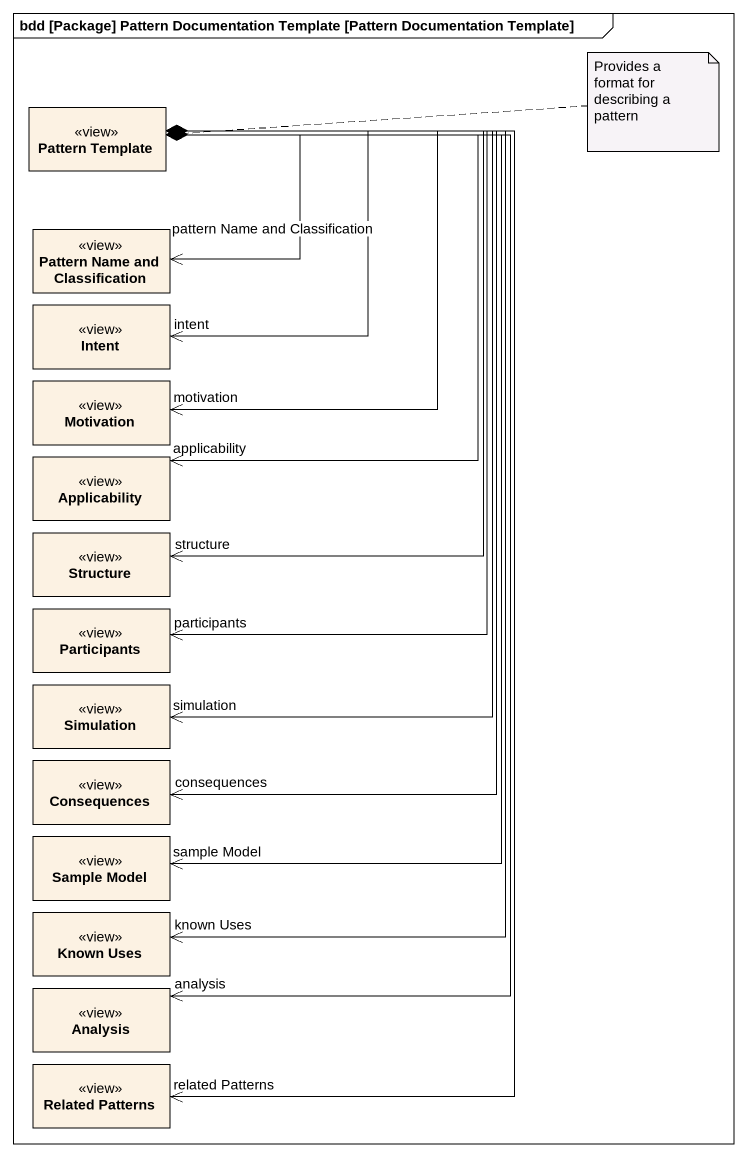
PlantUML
@startuml
mainframe bdd [Package] Pattern Documentation Template [Pattern Documentation Template]
hide circle
hide empty members
class "Pattern Template" as Pattern_Template <<view>>
class "Pattern Name and Classification" as Pattern_Name_and <<view>>
class Intent <<view>>
class Motivation <<view>>
class Applicability <<view>>
class Structure <<view>>
class Participants <<view>>
class Simulation <<view>>
class Consequences <<view>>
class "Sample Model" as Sample_Model <<view>>
class "Known Uses" as Known_Uses <<view>>
class Analysis <<view>>
class "Related Patterns" as Related_Patterns <<view>>
Pattern_Template *--> "pattern Name and Classification" Pattern_Name_and
Pattern_Template *--> "intent" Intent
Pattern_Template *--> "motivation" Motivation
Pattern_Template *--> "applicability" Applicability
Pattern_Template *--> "structure" Structure
Pattern_Template *--> "participants" Participants
Pattern_Template *--> "simulation" Simulation
Pattern_Template *--> "consequences" Consequences
Pattern_Template *--> "sample Model" Sample_Model
Pattern_Template *--> "known Uses" Known_Uses
Pattern_Template *--> "analysis" Analysis
Pattern_Template *--> "related Patterns" Related_Patterns
note right of Pattern_Template : Provides a format for describing a pattern
@enduml
